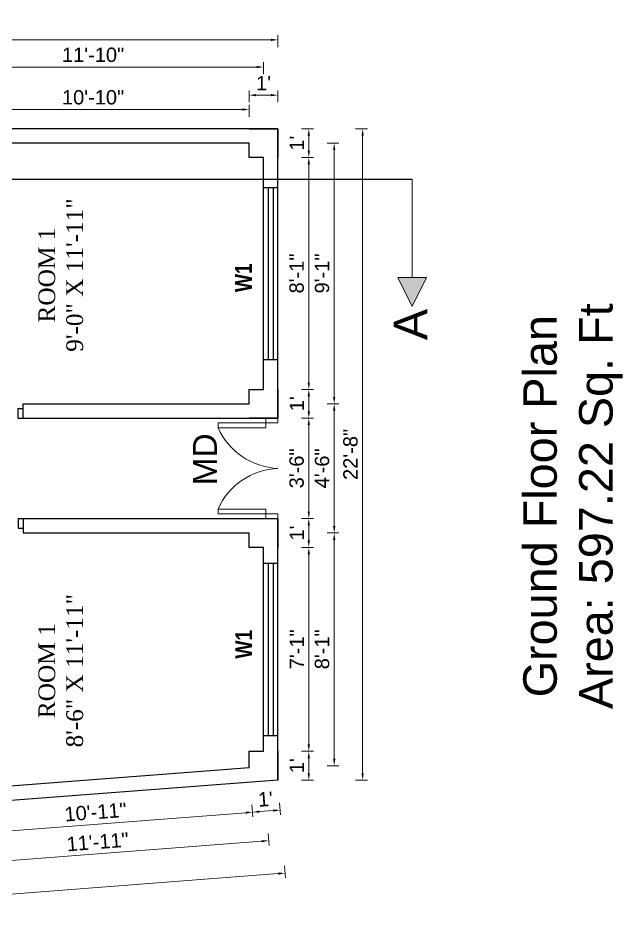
# Model space of a CAD drawing. Header units: inches. Extents: x 100101 to 119806, y -2288 to 8641.
# Drawn here: x 115340.9 to 115593.5, y 1453.4 to 1836 of the extents above; entities that cross this region are included whole.
import ezdxf

# ---------------------------------------------------------------- set-up
doc = ezdxf.new("R2010")
doc.units = ezdxf.units.IN
doc.header["$LTSCALE"] = 0.5
doc.header["$MEASUREMENT"] = 0
doc.header["$PDMODE"] = 66
doc.layers.add('DIMENSION', color=5, linetype='Continuous')
doc.layers.add('steps', color=253, linetype='Continuous', lineweight=20)
doc.layers.add('Toilet', color=7, linetype='Continuous', lineweight=25)
doc.styles.add('Lettring Text', font='arial.ttf')
doc.styles.get("Standard").update_dxf_attribs({"font": 'arial.ttf'})
doc.dimstyles.new('Copy of Standard', dxfattribs={"dimtxt": 6, "dimasz": 2.875, "dimexe": 2, "dimexo": 4, "dimgap": 2, "dimtad": 1, "dimdec": 0, "dimrnd": 1, "dimzin": 0, "dimdsep": 46, "dimlunit": 4, "dimtxsty": 'Lettring Text', "dimcen": 0.1, "dimclrd": 7, "dimclre": 7, "dimclrt": 7, "dimazin": 0, "dimtfac": 0.645, "dimtdec": 0, "dimtmove": 1, "dimatfit": 0, "dimfxl": 3, "dimfxlon": 1, "dimtfillclr": 256, "dimtolj": 1, "dimtzin": 0, "dimlwd": -1, "dimlwe": -1, "dimarcsym": 2})

# ---------------------------------------------------------------- blocks, each defined once
blk = doc.blocks.new('*D969')
at = {"layer": 'Defpoints', "color": 0, "transparency": 16777216}
for p in [(115437.37, 1797.85), (115306.87, 1783.77), (115437.37, 1777.77)]:
    blk.add_point(p, dxfattribs=at)
at = {"layer": 'steps', "color": 7, "transparency": 16777216}
for p, q in [((115306.87, 1794.85), (115306.87, 1799.85)), ((115437.37, 1794.85), (115437.37, 1799.85)), ((115309.74, 1797.85), (115434.49, 1797.85))]:
    blk.add_line(p, q, dxfattribs=at)
for points in [[(115309.74, 1798.33), (115309.74, 1797.37), (115306.87, 1797.85)], [(115434.49, 1798.33), (115434.49, 1797.37), (115437.37, 1797.85)]]:
    blk.add_solid(points, dxfattribs=at)
at = {"layer": 'steps', "color": 7, "transparency": 16777216, "insert": (115372.12, 1802.91), "char_height": 6, "attachment_point": 5, "style": 'Lettring Text'}
blk.add_mtext('\\A1;10\'-10"', dxfattribs=at)
blk = doc.blocks.new('*D970')
at = {"layer": 'Defpoints', "color": 0, "transparency": 16777216}
for p in [(115449.37, 1803.85), (115449.37, 1789.77), (115437.37, 1777.77)]:
    blk.add_point(p, dxfattribs=at)
at = {"layer": 'steps', "color": 7, "transparency": 16777216}
for p, q in [((115437.37, 1800.85), (115437.37, 1805.85)), ((115449.37, 1800.85), (115449.37, 1805.85)), ((115440.24, 1803.85), (115446.49, 1803.85))]:
    blk.add_line(p, q, dxfattribs=at)
for points in [[(115440.24, 1804.33), (115440.24, 1803.37), (115437.37, 1803.85)], [(115446.49, 1804.33), (115446.49, 1803.37), (115449.37, 1803.85)]]:
    blk.add_solid(points, dxfattribs=at)
at = {"layer": 'steps', "color": 7, "transparency": 16777216, "insert": (115443.37, 1808.86), "char_height": 6, "attachment_point": 5, "style": 'Lettring Text'}
blk.add_mtext("\\A1;1'", dxfattribs=at)
blk = doc.blocks.new('*D952')
at = {"layer": 'Defpoints', "color": 0, "transparency": 16777216}
for p in [(115443.37, 1815.61), (115300.87, 1803.85), (115443.37, 1803.85)]:
    blk.add_point(p, dxfattribs=at)
at = {"layer": 'steps', "color": 7, "transparency": 16777216}
for p, q in [((115300.87, 1812.61), (115300.87, 1817.61)), ((115443.37, 1812.61), (115443.37, 1817.61)), ((115303.74, 1815.61), (115440.49, 1815.61))]:
    blk.add_line(p, q, dxfattribs=at)
for points in [[(115303.74, 1816.09), (115303.74, 1815.13), (115300.87, 1815.61)], [(115440.49, 1816.09), (115440.49, 1815.13), (115443.37, 1815.61)]]:
    blk.add_solid(points, dxfattribs=at)
at = {"layer": 'steps', "color": 7, "transparency": 16777216, "insert": (115372.12, 1820.68), "char_height": 6, "attachment_point": 5, "style": 'Lettring Text'}
blk.add_mtext('\\A1;11\'-10"', dxfattribs=at)
blk = doc.blocks.new('*D971')
at = {"layer": 'Defpoints', "color": 0, "transparency": 16777216}
for p in [(115146.37, 1826.96), (115146.37, 1789.77), (115449.37, 1789.77)]:
    blk.add_point(p, dxfattribs=at)
at = {"layer": 'steps', "color": 7, "transparency": 16777216}
for p, q in [((115146.37, 1823.96), (115146.37, 1828.96)), ((115449.37, 1823.96), (115449.37, 1828.96)), ((115446.49, 1826.96), (115149.24, 1826.96))]:
    blk.add_line(p, q, dxfattribs=at)
for points in [[(115149.24, 1827.44), (115149.24, 1826.48), (115146.37, 1826.96)], [(115446.49, 1827.44), (115446.49, 1826.48), (115449.37, 1826.96)]]:
    blk.add_solid(points, dxfattribs=at)
at = {"layer": 'steps', "color": 7, "transparency": 16777216, "insert": (115297.87, 1832.03), "char_height": 6, "attachment_point": 5, "style": 'Lettring Text'}
blk.add_mtext('\\A1;25\'-3"', dxfattribs=at)
blk = doc.blocks.new('*D972')
at = {"layer": 'Defpoints', "color": 0, "transparency": 16777216}
for p in [(115449.37, 1529.61), (115462.31, 1529.61), (115449.37, 1517.61)]:
    blk.add_point(p, dxfattribs=at)
at = {"layer": 'steps', "color": 7, "transparency": 16777216}
for p, q in [((115459.31, 1529.61), (115464.31, 1529.61)), ((115462.31, 1520.48), (115462.31, 1526.73)), ((115459.31, 1517.61), (115464.31, 1517.61))]:
    blk.add_line(p, q, dxfattribs=at)
for points in [[(115461.83, 1526.73), (115462.78, 1526.73), (115462.31, 1529.61)], [(115461.83, 1520.48), (115462.78, 1520.48), (115462.31, 1517.61)]]:
    blk.add_solid(points, dxfattribs=at)
at = {"layer": 'steps', "color": 7, "transparency": 16777216, "insert": (115457.29, 1523.61), "char_height": 6, "attachment_point": 5, "rotation": 90, "style": 'Lettring Text'}
blk.add_mtext("\\A1;1'", dxfattribs=at)
blk = doc.blocks.new('*D973')
at = {"layer": 'Defpoints', "color": 0, "transparency": 16777216}
for p in [(115443.37, 1614.86), (115462.31, 1614.86), (115449.37, 1529.61)]:
    blk.add_point(p, dxfattribs=at)
at = {"layer": 'steps', "color": 7, "transparency": 16777216}
for p, q in [((115459.31, 1614.86), (115464.31, 1614.86)), ((115462.31, 1532.48), (115462.31, 1611.99)), ((115459.31, 1529.61), (115464.31, 1529.61))]:
    blk.add_line(p, q, dxfattribs=at)
for points in [[(115461.83, 1611.99), (115462.78, 1611.99), (115462.31, 1614.86)], [(115461.83, 1532.48), (115462.78, 1532.48), (115462.31, 1529.61)]]:
    blk.add_solid(points, dxfattribs=at)
at = {"layer": 'steps', "color": 7, "transparency": 16777216, "insert": (115457.29, 1572.24), "char_height": 6, "attachment_point": 5, "rotation": 90, "style": 'Lettring Text'}
blk.add_mtext('\\A1;7\'-1"', dxfattribs=at)
blk = doc.blocks.new('*D974')
at = {"layer": 'Defpoints', "color": 0, "transparency": 16777216}
for p in [(115449.37, 1626.86), (115462.31, 1626.86), (115443.37, 1614.86)]:
    blk.add_point(p, dxfattribs=at)
at = {"layer": 'steps', "color": 7, "transparency": 16777216}
for p, q in [((115459.31, 1626.86), (115464.31, 1626.86)), ((115462.31, 1617.74), (115462.31, 1623.99)), ((115459.31, 1614.86), (115464.31, 1614.86))]:
    blk.add_line(p, q, dxfattribs=at)
for points in [[(115461.83, 1623.99), (115462.78, 1623.99), (115462.31, 1626.86)], [(115461.83, 1617.74), (115462.78, 1617.74), (115462.31, 1614.86)]]:
    blk.add_solid(points, dxfattribs=at)
at = {"layer": 'steps', "color": 7, "transparency": 16777216, "insert": (115457.29, 1620.86), "char_height": 6, "attachment_point": 5, "rotation": 90, "style": 'Lettring Text'}
blk.add_mtext("\\A1;1'", dxfattribs=at)
blk = doc.blocks.new('*D975')
at = {"layer": 'Defpoints', "color": 0, "transparency": 16777216}
for p in [(115449.37, 1668.86), (115462.31, 1668.86), (115449.37, 1626.86)]:
    blk.add_point(p, dxfattribs=at)
at = {"layer": 'steps', "color": 7, "transparency": 16777216}
for p, q in [((115459.31, 1668.86), (115464.31, 1668.86)), ((115462.31, 1629.74), (115462.31, 1665.99)), ((115459.31, 1626.86), (115464.31, 1626.86))]:
    blk.add_line(p, q, dxfattribs=at)
for points in [[(115461.83, 1665.99), (115462.78, 1665.99), (115462.31, 1668.86)], [(115461.83, 1629.74), (115462.78, 1629.74), (115462.31, 1626.86)]]:
    blk.add_solid(points, dxfattribs=at)
at = {"layer": 'steps', "color": 7, "transparency": 16777216, "insert": (115457.24, 1647.86), "char_height": 6, "attachment_point": 5, "rotation": 90, "style": 'Lettring Text'}
blk.add_mtext('\\A1;3\'-6"', dxfattribs=at)
blk = doc.blocks.new('*D976')
at = {"layer": 'Defpoints', "color": 0, "transparency": 16777216}
for p in [(115443.37, 1680.86), (115462.31, 1680.86), (115449.37, 1668.86)]:
    blk.add_point(p, dxfattribs=at)
at = {"layer": 'steps', "color": 7, "transparency": 16777216}
for p, q in [((115459.31, 1680.86), (115464.31, 1680.86)), ((115462.31, 1671.74), (115462.31, 1677.99)), ((115459.31, 1668.86), (115464.31, 1668.86))]:
    blk.add_line(p, q, dxfattribs=at)
for points in [[(115461.83, 1677.99), (115462.78, 1677.99), (115462.31, 1680.86)], [(115461.83, 1671.74), (115462.78, 1671.74), (115462.31, 1668.86)]]:
    blk.add_solid(points, dxfattribs=at)
at = {"layer": 'steps', "color": 7, "transparency": 16777216, "insert": (115457.29, 1674.86), "char_height": 6, "attachment_point": 5, "rotation": 90, "style": 'Lettring Text'}
blk.add_mtext("\\A1;1'", dxfattribs=at)
blk = doc.blocks.new('*D977')
at = {"layer": 'Defpoints', "color": 0, "transparency": 16777216}
for p in [(115443.37, 1777.77), (115462.31, 1777.77), (115443.37, 1680.86)]:
    blk.add_point(p, dxfattribs=at)
at = {"layer": 'steps', "color": 7, "transparency": 16777216}
for p, q in [((115459.31, 1777.77), (115464.31, 1777.77)), ((115462.31, 1683.74), (115462.31, 1774.89)), ((115459.31, 1680.86), (115464.31, 1680.86))]:
    blk.add_line(p, q, dxfattribs=at)
for points in [[(115461.83, 1774.89), (115462.78, 1774.89), (115462.31, 1777.77)], [(115461.83, 1683.74), (115462.78, 1683.74), (115462.31, 1680.86)]]:
    blk.add_solid(points, dxfattribs=at)
at = {"layer": 'steps', "color": 7, "transparency": 16777216, "insert": (115457.24, 1729.32), "char_height": 6, "attachment_point": 5, "rotation": 90, "style": 'Lettring Text'}
blk.add_mtext('\\A1;8\'-1"', dxfattribs=at)
blk = doc.blocks.new('*D978')
at = {"layer": 'Defpoints', "color": 0, "transparency": 16777216}
for p in [(115449.37, 1789.77), (115462.31, 1789.77), (115443.37, 1777.77)]:
    blk.add_point(p, dxfattribs=at)
at = {"layer": 'steps', "color": 7, "transparency": 16777216}
for p, q in [((115459.31, 1789.77), (115464.31, 1789.77)), ((115462.31, 1780.64), (115462.31, 1786.89)), ((115459.31, 1777.77), (115464.31, 1777.77))]:
    blk.add_line(p, q, dxfattribs=at)
for points in [[(115461.83, 1786.89), (115462.78, 1786.89), (115462.31, 1789.77)], [(115461.83, 1780.64), (115462.78, 1780.64), (115462.31, 1777.77)]]:
    blk.add_solid(points, dxfattribs=at)
at = {"layer": 'steps', "color": 7, "transparency": 16777216, "insert": (115457.29, 1783.77), "char_height": 6, "attachment_point": 5, "rotation": 90, "style": 'Lettring Text'}
blk.add_mtext("\\A1;1'", dxfattribs=at)
blk = doc.blocks.new('*D953')
at = {"layer": 'Defpoints', "color": 0, "transparency": 16777216}
for p in [(115462.31, 1620.86), (115472.93, 1620.86), (115462.31, 1523.61)]:
    blk.add_point(p, dxfattribs=at)
at = {"layer": 'steps', "color": 7, "transparency": 16777216}
for p, q in [((115469.93, 1620.86), (115474.93, 1620.86)), ((115472.93, 1526.48), (115472.93, 1617.99)), ((115469.93, 1523.61), (115474.93, 1523.61))]:
    blk.add_line(p, q, dxfattribs=at)
for points in [[(115472.45, 1617.99), (115473.41, 1617.99), (115472.93, 1620.86)], [(115472.45, 1526.48), (115473.41, 1526.48), (115472.93, 1523.61)]]:
    blk.add_solid(points, dxfattribs=at)
at = {"layer": 'steps', "color": 7, "transparency": 16777216, "insert": (115467.87, 1572.24), "char_height": 6, "attachment_point": 5, "rotation": 90, "style": 'Lettring Text'}
blk.add_mtext('\\A1;8\'-1"', dxfattribs=at)
blk = doc.blocks.new('*D954')
at = {"layer": 'Defpoints', "color": 0, "transparency": 16777216}
for p in [(115462.31, 1674.86), (115472.93, 1674.86), (115462.31, 1620.86)]:
    blk.add_point(p, dxfattribs=at)
at = {"layer": 'steps', "color": 7, "transparency": 16777216}
for p, q in [((115469.93, 1674.86), (115474.93, 1674.86)), ((115472.93, 1623.74), (115472.93, 1671.99)), ((115469.93, 1620.86), (115474.93, 1620.86))]:
    blk.add_line(p, q, dxfattribs=at)
for points in [[(115472.45, 1671.99), (115473.41, 1671.99), (115472.93, 1674.86)], [(115472.45, 1623.74), (115473.41, 1623.74), (115472.93, 1620.86)]]:
    blk.add_solid(points, dxfattribs=at)
at = {"layer": 'steps', "color": 7, "transparency": 16777216, "insert": (115467.87, 1647.86), "char_height": 6, "attachment_point": 5, "rotation": 90, "style": 'Lettring Text'}
blk.add_mtext('\\A1;4\'-6"', dxfattribs=at)
blk = doc.blocks.new('*D955')
at = {"layer": 'Defpoints', "color": 0, "transparency": 16777216}
for p in [(115462.31, 1783.77), (115472.93, 1783.77), (115462.31, 1674.86)]:
    blk.add_point(p, dxfattribs=at)
at = {"layer": 'steps', "color": 7, "transparency": 16777216}
for p, q in [((115469.93, 1783.77), (115474.93, 1783.77)), ((115472.93, 1677.74), (115472.93, 1780.89)), ((115469.93, 1674.86), (115474.93, 1674.86))]:
    blk.add_line(p, q, dxfattribs=at)
for points in [[(115472.45, 1780.89), (115473.41, 1780.89), (115472.93, 1783.77)], [(115472.45, 1677.74), (115473.41, 1677.74), (115472.93, 1674.86)]]:
    blk.add_solid(points, dxfattribs=at)
at = {"layer": 'steps', "color": 7, "transparency": 16777216, "insert": (115467.87, 1729.32), "char_height": 6, "attachment_point": 5, "rotation": 90, "style": 'Lettring Text'}
blk.add_mtext('\\A1;9\'-1"', dxfattribs=at)
blk = doc.blocks.new('*D979')
at = {"layer": 'Defpoints', "color": 0, "transparency": 16777216}
for p in [(115449.37, 1789.77), (115484.81, 1789.77), (115449.37, 1517.61)]:
    blk.add_point(p, dxfattribs=at)
at = {"layer": 'steps', "color": 7, "transparency": 16777216}
for p, q in [((115481.81, 1789.77), (115486.81, 1789.77)), ((115484.81, 1520.48), (115484.81, 1786.89)), ((115481.81, 1517.61), (115486.81, 1517.61))]:
    blk.add_line(p, q, dxfattribs=at)
for points in [[(115484.34, 1786.89), (115485.29, 1786.89), (115484.81, 1789.77)], [(115484.34, 1520.48), (115485.29, 1520.48), (115484.81, 1517.61)]]:
    blk.add_solid(points, dxfattribs=at)
at = {"layer": 'steps', "color": 7, "transparency": 16777216, "insert": (115479.75, 1653.69), "char_height": 6, "attachment_point": 5, "rotation": 90, "style": 'Lettring Text'}
blk.add_mtext('\\A1;22\'-8"', dxfattribs=at)
blk = doc.blocks.new('*D983')
at = {"layer": 'Defpoints', "color": 0, "transparency": 16777216}
for p in [(115437.37, 1522.7), (115306.87, 1512.65), (115438.79, 1504.19)]:
    blk.add_point(p, dxfattribs=at)
at = {"layer": 'steps', "color": 7, "transparency": 16777216}
for p, q in [((115311.16, 1494.36), (115435.93, 1503.97)), ((115438.56, 1507.18), (115438.95, 1502.19)), ((115308.06, 1497.13), (115308.45, 1492.14))]:
    blk.add_line(p, q, dxfattribs=at)
for points in [[(115435.89, 1504.44), (115435.96, 1503.49), (115438.79, 1504.19)], [(115311.12, 1494.84), (115311.2, 1493.88), (115308.29, 1494.14)]]:
    blk.add_solid(points, dxfattribs=at)
at = {"layer": 'steps', "color": 7, "transparency": 16777216, "insert": (115373.15, 1504.21), "char_height": 6, "attachment_point": 5, "rotation": 4.4035, "style": 'Lettring Text'}
blk.add_mtext('\\A1;10\'-11"', dxfattribs=at)
blk = doc.blocks.new('*D984')
at = {"layer": 'Defpoints', "color": 0, "transparency": 16777216}
for p in [(115437.37, 1522.7), (115449.37, 1517.61), (115450.33, 1505.07)]:
    blk.add_point(p, dxfattribs=at)
at = {"layer": 'steps', "color": 7, "transparency": 16777216}
for p, q in [((115450.1, 1508.07), (115450.49, 1503.08)), ((115438.56, 1507.18), (115438.95, 1502.19)), ((115441.66, 1504.41), (115447.47, 1504.85))]:
    blk.add_line(p, q, dxfattribs=at)
for points in [[(115441.62, 1504.88), (115441.7, 1503.93), (115438.79, 1504.19)], [(115447.43, 1505.33), (115447.5, 1504.38), (115450.33, 1505.07)]]:
    blk.add_solid(points, dxfattribs=at)
at = {"layer": 'steps', "color": 7, "transparency": 16777216, "insert": (115444.18, 1509.63), "char_height": 6, "attachment_point": 5, "rotation": 4.4035, "style": 'Lettring Text'}
blk.add_mtext("\\A1;1'", dxfattribs=at)
blk = doc.blocks.new('*D956')
at = {"layer": 'Defpoints', "color": 0, "transparency": 16777216}
for p in [(115444.56, 1504.63), (115302.29, 1493.67), (115303.25, 1481.3)]:
    blk.add_point(p, dxfattribs=at)
at = {"layer": 'steps', "color": 7, "transparency": 16777216}
for p, q in [((115445.29, 1495.25), (115445.67, 1490.27)), ((115442.65, 1492.04), (115306.11, 1481.53)), ((115303.02, 1484.3), (115303.4, 1479.31))]:
    blk.add_line(p, q, dxfattribs=at)
for points in [[(115442.61, 1492.52), (115442.69, 1491.56), (115445.52, 1492.26)], [(115306.08, 1482), (115306.15, 1481.05), (115303.25, 1481.3)]]:
    blk.add_solid(points, dxfattribs=at)
at = {"layer": 'steps', "color": 7, "transparency": 16777216, "insert": (115374, 1491.78), "char_height": 6, "attachment_point": 5, "rotation": 4.4035, "style": 'Lettring Text'}
blk.add_mtext('\\A1;11\'-11"', dxfattribs=at)
blk = doc.blocks.new('*D985')
at = {"layer": 'Defpoints', "color": 0, "transparency": 16777216}
for p in [(115449.37, 1517.61), (115146.37, 1494.28), (115149.36, 1455.38)]:
    blk.add_point(p, dxfattribs=at)
at = {"layer": 'steps', "color": 7, "transparency": 16777216}
for p, q in [((115452.13, 1481.71), (115452.52, 1476.72)), ((115449.5, 1478.5), (115152.23, 1455.61)), ((115149.13, 1458.38), (115149.52, 1453.39))]:
    blk.add_line(p, q, dxfattribs=at)
for points in [[(115449.46, 1478.97), (115449.53, 1478.02), (115452.36, 1478.72)], [(115152.19, 1456.08), (115152.27, 1455.13), (115149.36, 1455.38)]]:
    blk.add_solid(points, dxfattribs=at)
at = {"layer": 'steps', "color": 7, "transparency": 16777216, "insert": (115300.47, 1472.1), "char_height": 6, "attachment_point": 5, "rotation": 4.4035, "style": 'Lettring Text'}
blk.add_mtext('\\A1;25\'-4"', dxfattribs=at)

msp = doc.modelspace()

# ---------------------------------------------------------------- hatches: boundary and pattern name
at = {"linetype": 'ByBlock', "lineweight": 5}
msp.add_hatch(color=7, dxfattribs=at).paths.add_polyline_path([(115505.46, 1715.57), (115511.46, 1727.57), (115499.46, 1727.57)])

# ---------------------------------------------------------------- linework, layer by layer
at = {"color": 7, "linetype": 'ByBlock', "lineweight": 5}
for p, q in [((115505.46, 1768.74), (115505.46, 1727.57)), ((115511.46, 1727.57), (115499.46, 1727.57)), ((115505.46, 1715.57), (115499.46, 1727.57)), ((115511.46, 1727.57), (115505.46, 1715.57))]:
    msp.add_line(p, q, dxfattribs=at)
at = {"layer": 'DIMENSION', "ltscale": 7}
for p, q in [((115340.87, 1668.86), (115340.87, 1672.86)), ((115340.87, 1672.86), (115342.87, 1672.86)), ((115342.87, 1668.86), (115342.87, 1672.86)), ((115340.87, 1668.86), (115342.87, 1668.86)), ((115340.87, 1626.86), (115340.87, 1622.86)), ((115340.87, 1626.86), (115342.87, 1626.86)), ((115342.87, 1626.86), (115342.87, 1622.86)), ((115340.87, 1622.86), (115342.87, 1622.86))]:
    msp.add_line(p, q, dxfattribs=at)
at = {"layer": 'steps', "color": 7, "ltscale": 0.3}
for p, q in [((115449.37, 1626.86), (115440.37, 1626.86)), ((115449.37, 1624.77), (115449.37, 1624.77))]:
    msp.add_line(p, q, dxfattribs=at)
for points in [[(115444.37, 1668.86), (115444.37, 1666.86), (115449.37, 1666.86), (115449.37, 1668.86)], [(115444.37, 1666.86), (115424.37, 1666.86), (115424.37, 1664.86), (115444.37, 1664.86)], [(115444.37, 1628.86), (115424.37, 1628.86), (115424.37, 1630.86), (115444.37, 1630.86)], [(115444.37, 1626.86), (115444.37, 1628.86), (115449.37, 1628.86), (115449.37, 1626.86)]]:
    msp.add_lwpolyline(points, close=True, dxfattribs=at)
at = {"layer": 'steps', "color": 7, "ltscale": 0.3, "true_color": 0xffffff}
for centre, start, end in [((115450.56, 1676.5), 203.952, 267.6166), ((115450.56, 1619.23), 92.3834, 156.048)]:
    msp.add_arc(centre, 28.66, start, end, dxfattribs=at)
at = {"layer": 'Toilet'}
for p, q in [((115449.37, 1789.77), (115146.37, 1789.77)), ((115449.37, 1668.86), (115449.37, 1789.77)), ((115437.37, 1783.77), (115306.87, 1783.77)), ((115443.37, 1680.86), (115443.37, 1777.77)), ((115085.98, 1768.74), (115505.46, 1768.74)), ((115443.37, 1765.32), (115449.37, 1765.32)), ((115445.37, 1765.32), (115445.37, 1693.32)), ((115447.37, 1765.32), (115447.37, 1693.32)), ((115443.37, 1693.32), (115449.37, 1693.32)), ((115342.87, 1674.86), (115437.37, 1674.86)), ((115342.87, 1668.86), (115342.87, 1674.86)), ((115342.87, 1668.86), (115449.37, 1668.86)), ((115342.87, 1626.86), (115449.37, 1626.86)), ((115342.87, 1626.86), (115342.87, 1620.86)), ((115449.37, 1517.61), (115449.37, 1626.86)), ((115342.87, 1620.86), (115437.37, 1620.86)), ((115443.37, 1529.61), (115443.37, 1614.86)), ((115443.37, 1608.24), (115449.37, 1608.24)), ((115445.37, 1608.24), (115445.37, 1536.24)), ((115447.37, 1608.24), (115447.37, 1536.24)), ((115443.37, 1536.24), (115449.37, 1536.24)), ((115437.37, 1522.7), (115306.87, 1512.65)), ((115449.37, 1517.61), (115146.37, 1494.28))]:
    msp.add_line(p, q, dxfattribs=at)
for points in [[(115437.37, 1789.77), (115437.37, 1789.77), (115449.37, 1789.77), (115449.37, 1777.77)], [(115443.37, 1777.77), (115437.37, 1777.77), (115437.37, 1783.77)], [(115449.37, 1680.86), (115449.37, 1680.86), (115449.37, 1668.86), (115437.37, 1668.86)], [(115437.37, 1674.86), (115437.37, 1680.86), (115443.37, 1680.86)], [(115437.37, 1626.86), (115437.37, 1626.86), (115449.37, 1626.86), (115449.37, 1614.86)], [(115443.37, 1614.86), (115437.37, 1614.86), (115437.37, 1620.86)], [(115437.37, 1522.7), (115437.37, 1529.61), (115443.37, 1529.61)], [(115449.37, 1529.61), (115449.37, 1529.61), (115449.37, 1517.61)]]:
    msp.add_lwpolyline(points, dxfattribs=at)

# ---------------------------------------------------------------- texts
at = {"color": 7, "linetype": 'ByBlock', "lineweight": 5, "rotation": 90}
for s, insert, char_height, width, attachment_point in [('A', (115497.84, 1701.47), 14, 26.5803, 1), ('{\\fArial CE|b0|i0|c238|p34;Ground Floor Plan\\PArea: \\fArial CE|b0|i0|c0|p34;597.22\\fArial CE|b0|i0|c238|p34; Sq. Ft}', (115572.75, 1632.05), 14, 235.547, 5), ('MD', (115413.88, 1640.78), 10, 44.1664, 1)]:
    msp.add_mtext(s, dxfattribs=dict(at, insert=insert, char_height=char_height, width=width, attachment_point=attachment_point))
at = {"layer": 'steps', "color": 7, "ltscale": 0.3, "char_height": 7, "rotation": 90}
for s, insert, width, attachment_point in [('{\\fTimes New Roman|b0|i0|c0|p18;ROOM 1\\P9\'-0" X 11\'-11"}', (115349.26, 1728.66), 64.575, 2), ('{\\fTechnic|b1|i0|c2|p2;W1}', (115438.5, 1727.55), 55.268, 8), ('{\\fTimes New Roman|b0|i0|c0|p18;ROOM 1\\P8\'-6" X 11\'-11"}', (115349.26, 1563.29), 65.2809, 2), ('{\\fTechnic|b1|i0|c2|p2;W1}', (115438.63, 1574.37), 55.268, 8)]:
    msp.add_mtext(s, dxfattribs=dict(at, insert=insert, width=width, attachment_point=attachment_point))

# ---------------------------------------------------------------- dimensions: what is measured, and where the dimension line sits
at = {"layer": 'steps'}
for base, p1, p2, angle, picture, middle in [((115146.37, 1826.96), (115449.37, 1789.77), (115146.37, 1789.77), 180, '*D971', (115297.87, 1832.03)), ((115443.36750203, 1815.61182597), (115300.86750203, 1803.84584137), (115443.36750203, 1803.84584137), 180, '*D952', (115372.11750203, 1820.67526389)), ((115449.37, 1803.85), (115437.37, 1777.77), (115449.37, 1789.77), 180, '*D970', (115443.37, 1808.86)), ((115437.36750203, 1797.84584137), (115306.86750203, 1783.76767379), (115437.36750203, 1777.76767379), 180, '*D969', (115372.11750203, 1802.9092793)), ((115462.31, 1789.77), (115443.37, 1777.77), (115449.37, 1789.77), 90, '*D978', (115457.29, 1783.77)), ((115484.81, 1789.77), (115449.37, 1517.61), (115449.37, 1789.77), 90, '*D979', (115479.75, 1653.69)), ((115472.93, 1783.77), (115462.31, 1674.86), (115462.31, 1783.77), 90, '*D955', (115467.87, 1729.32)), ((115462.31, 1777.77), (115443.37, 1680.86), (115443.37, 1777.77), 90, '*D977', (115457.24, 1729.32)), ((115462.31, 1680.86), (115449.37, 1668.86), (115443.37, 1680.86), 90, '*D976', (115457.29, 1674.86)), ((115472.93, 1674.86), (115462.31, 1620.86), (115462.31, 1674.86), 90, '*D954', (115467.87, 1647.86)), ((115462.31, 1668.86), (115449.37, 1626.86), (115449.37, 1668.86), 90, '*D975', (115457.24, 1647.86)), ((115462.31, 1626.86), (115443.37, 1614.86), (115449.37, 1626.86), 90, '*D974', (115457.29, 1620.86)), ((115472.93, 1620.86), (115462.31, 1523.61), (115462.31, 1620.86), 90, '*D953', (115467.87, 1572.24)), ((115462.31, 1614.86), (115449.37, 1529.61), (115443.37, 1614.86), 90, '*D973', (115457.29, 1572.24)), ((115462.31, 1529.61), (115449.37, 1517.61), (115449.37, 1529.61), 90, '*D972', (115457.29, 1523.61)), ((115438.79, 1504.19), (115306.87, 1512.65), (115437.37, 1522.7), 4.4035, '*D983', (115373.15, 1504.21)), ((115450.33, 1505.07), (115437.37, 1522.7), (115449.37, 1517.61), 4.4035, '*D984', (115444.18, 1509.63))]:
    dim = msp.add_linear_dim(base=base, p1=p1, p2=p2, angle=angle, dimstyle='Copy of Standard', dxfattribs=at)
    dim.commit()
    dim.dimension.update_dxf_attribs({"geometry": picture, "text_midpoint": middle})
for p1, p2, distance, picture, middle in [((115449.37, 1517.61), (115146.37, 1494.28), 39.01, '*D985', (115300.47, 1472.1)), ((115444.56, 1504.63), (115302.29, 1493.67), 12.41, '*D956', (115374, 1491.78))]:
    dim = msp.add_aligned_dim(p1=p1, p2=p2, distance=distance, dimstyle='Copy of Standard', dxfattribs=at)
    dim.commit()
    dim.dimension.update_dxf_attribs({"geometry": picture, "text_midpoint": middle})

doc.saveas('drawing.dxf')
